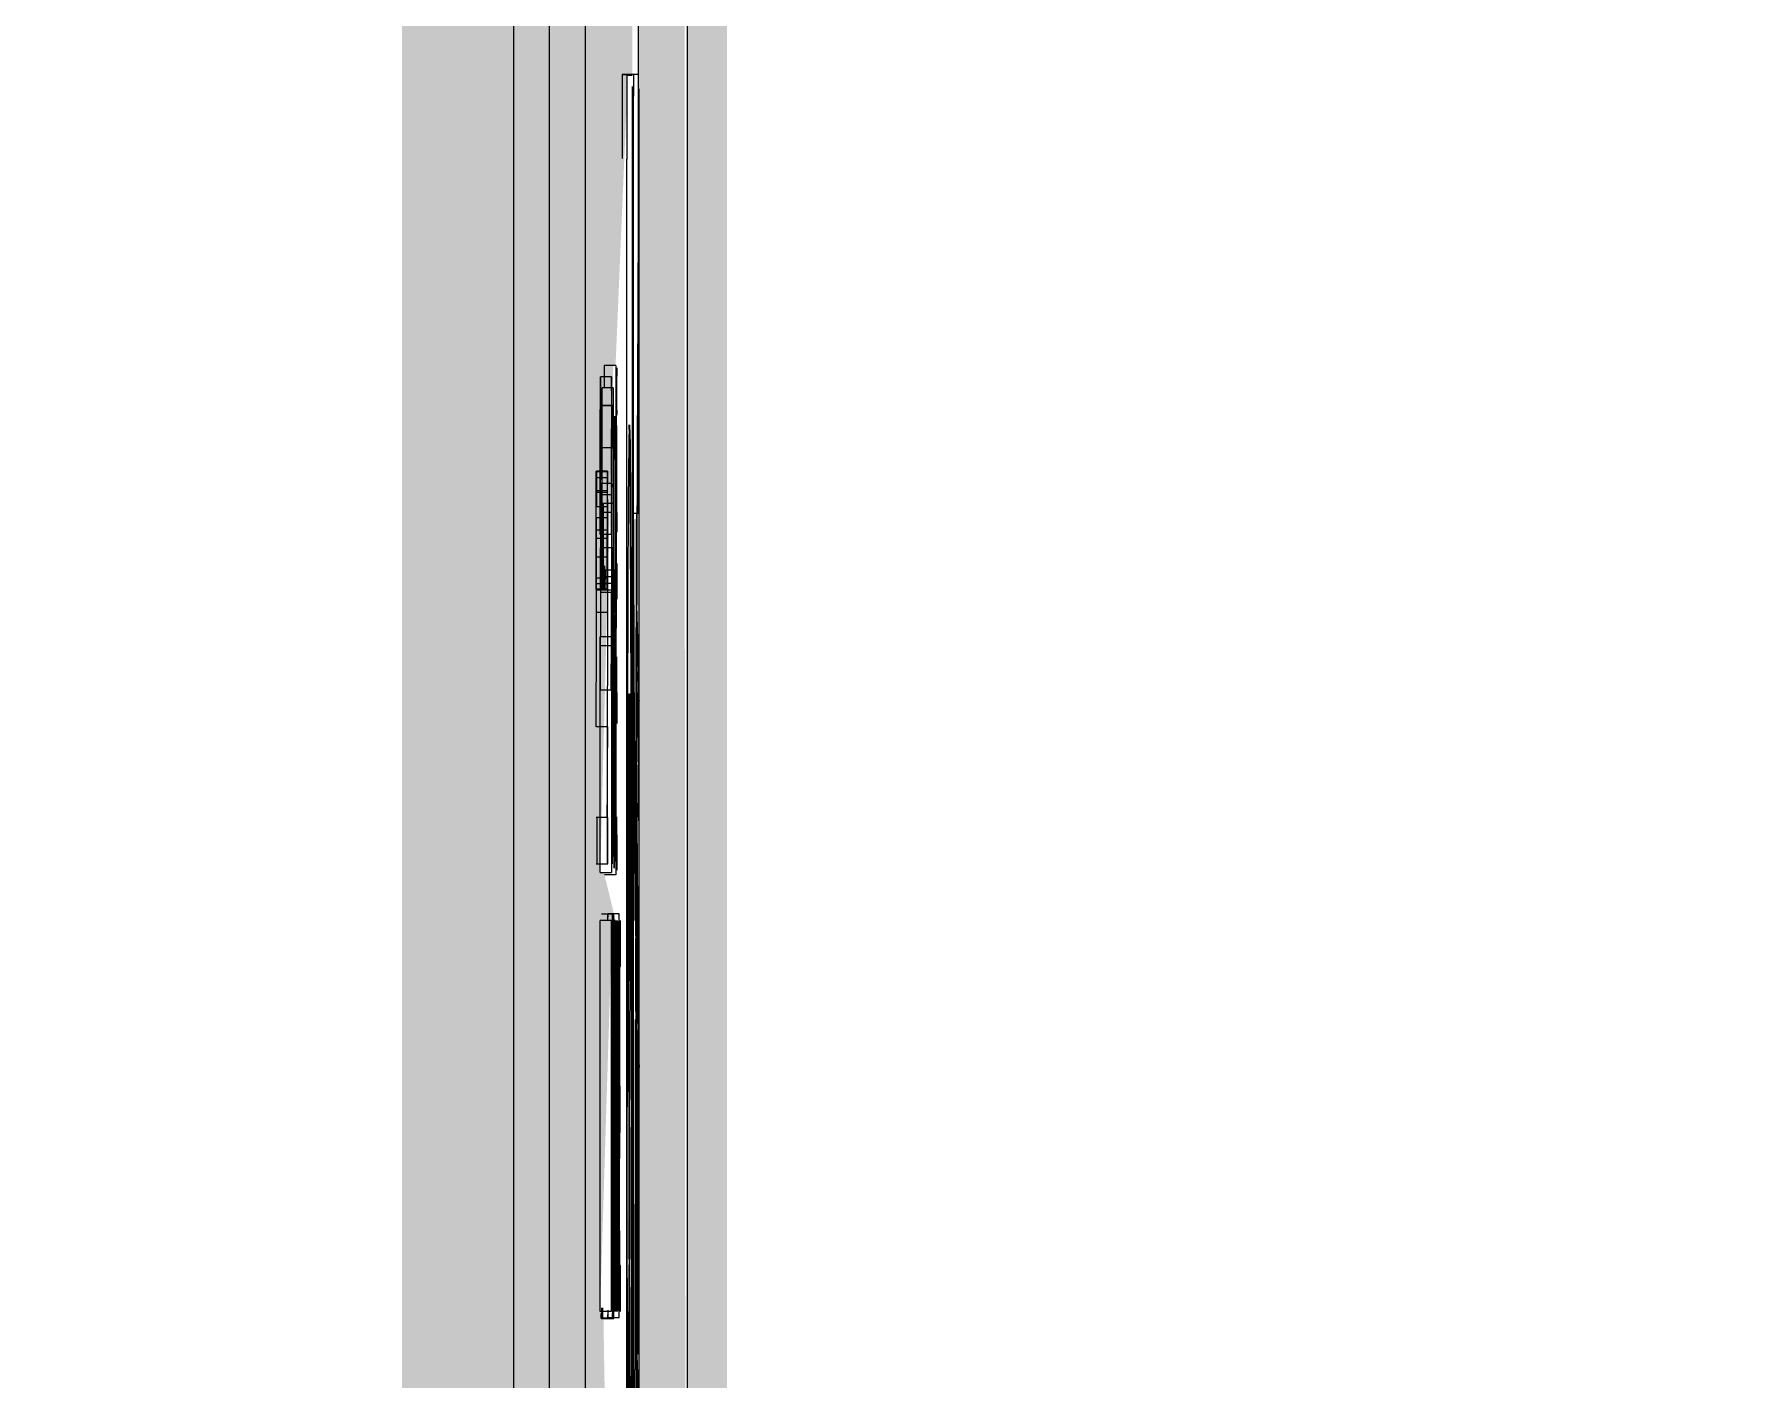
# Model space of a CAD drawing. Header units: millimetres. Extents: x 50357 to 985146, y 723188 to 1803594.
# Drawn here: x 863060.1 to 863213.1, y 732562.3 to 732682.6 of the extents above; entities that cross this region are included whole.
import ezdxf

# ---------------------------------------------------------------- set-up
doc = ezdxf.new("R2010")
doc.units = ezdxf.units.MM
doc.header["$LTSCALE"] = 3
doc.header["$MEASUREMENT"] = 0
doc.layers.add('A-GENM', color=7, linetype='Continuous', lineweight=13, true_color=0x6e6e6e)
doc.layers.add('I-WALL', color=7, linetype='Continuous', lineweight=25, true_color=0x6e6e6e)
doc.layers.add('Hatch (HOR not under LTC submission)', color=252, linetype='Continuous', lineweight=35)

# ---------------------------------------------------------------- blocks, each defined once
blk = doc.blocks.new('Airport-Express4 - Airport-Express-5245674-SEC D_2')
at = {"layer": 'A-GENM'}
for points in [[(-689426.75, 8450.8), (-689426.69, 8450.8), (-689426.68, 8458.83)], [(-689426.65, 8434.21), (-689426.52, 8434.21), (-689426.73, 8439.65)], [(-689426.9, 8414.36), (-689426.86, 8414.36), (-689426.93, 8431.2)]]:
    blk.add_hatch(color=256, dxfattribs=at).paths.add_polyline_path(points, flags=0)
for p, q in [((-689427.01, 8490.04), (-689428.01, 8490.04)), ((-689428.01, 8490.04), (-689427.53, 8490.04)), ((-689426.53, 8490.04), (-689427.01, 8490.04)), ((-689427.03, 8482.52), (-689427.03, 8297.51)), ((-689426.51, 8450.8), (-689426.51, 8482.58)), ((-689427, 8450.8), (-689426.75, 8450.8)), ((-689426.69, 8450.8), (-689426.51, 8450.8)), ((-689426.52, 8450.8), (-689426.52, 8434.21)), ((-689426.51, 8434.12), (-689426.51, 8434.03)), ((-689426.51, 8423.6), (-689426.51, 8434.03)), ((-689426.52, 8423.6), (-689426.52, 8401.75)), ((-689426.52, 8401.75), (-689426.51, 8401.23)), ((-689426.51, 8375.57), (-689426.51, 8401.23)), ((-689426.52, 8375.57), (-689426.52, 8348.02))]:
    blk.add_line(p, q, dxfattribs=at)
for centre, major_axis, start_param, end_param in [((-689428.01, 8482.54), (0, 7.5), 0, 1.573992), ((-689427.01, 8482.54), (0, 7.5), 0, 1.573992), ((-689426.12, 8137.79), (0, 384.02), 0.417919, 0.617927), ((-689426.53, 8482.54), (0, 7.5), 4.717666, 5.690129), ((-689426.12, 8137.79), (0, 384.02), 0.548821, 0.579427), ((-689426.12, 8137.79), (0, 384.02), 0.614552, 0.663281), ((-689428.14, 7759.39), (0, 820.16), 5.637333, 5.715256), ((-689426.13, 8138.41), (0, 393.81), 0.654682, 0.794403), ((-689426.12, 8137.79), (0, 384.02), 0.65113, 0.666396), ((-689427.09, 6862.78), (0, 1586.73), 6.143404, 6.194286), ((-689426.12, 8137.79), (0, 384.02), 0.6642, 0.731009), ((-689427.18, 7325.38), (0, 1127.28), 6.054416, 6.131077), ((-689426.12, 8137.79), (0, 384.02), 0.698272, 0.732296), ((-689427.31, 7622.07), (0, 837), 5.909265, 6.027859), ((-689426.12, 8137.79), (0, 384.02), 0.731763, 0.770875), ((-689427.57, 7633.82), (0, 846.16), 5.779349, 5.915297), ((-689426.12, 8137.79), (0, 384.02), 0.759618, 0.773516), ((-689427.77, 7687.49), (0, 818.81), 5.729327, 5.809759), ((-689426.12, 8137.79), (0, 384.02), 0.772948, 0.79678), ((-689427.9, 7701.83), (0, 825.38), 5.577284, 5.749763), ((-689426.12, 8137.79), (0, 384.02), 0.799388, 1.154144), ((-689428.19, 7724.77), (0, 859.41), 5.433833, 5.626628), ((-689426.12, 8137.79), (0, 384.02), 0.825005, 0.937769), ((-689427.77, 7687.49), (0, 818.81), 5.648896, 5.707194)]:
    blk.add_ellipse(centre, major_axis=major_axis, ratio=0.002593, start_param=start_param, end_param=end_param, dxfattribs=at)
blk = doc.blocks.new('MTR4 - MTR-5245745-SEC D_2')
at = {"layer": 'A-GENM'}
for points in [[(-689427.57, 8419.87), (-689427.45, 8419.87), (-689427.59, 8419.87)], [(-689427.58, 8408.98), (-689427.37, 8408.98), (-689427.59, 8419.87)], [(-689427.57, 8402.3), (-689427.33, 8402.3), (-689427.58, 8402.3)], [(-689427.57, 8384.09), (-689427.37, 8384.09), (-689427.57, 8390.04)]]:
    blk.add_hatch(color=256, dxfattribs=at).paths.add_polyline_path(points, flags=0)
for p, q in [((-689427.12, 8489.96), (-689427.6, 8489.96)), ((-689427.62, 8482.46), (-689427.62, 8297.46)), ((-689427.1, 8297.46), (-689427.1, 8482.46)), ((-689427.41, 8431.62), (-689427.41, 8434.63)), ((-689427.41, 8434.63), (-689427.37, 8434.63)), ((-689427.37, 8434.63), (-689427.37, 8408.98)), ((-689427.49, 8431.62), (-689427.46, 8431.62)), ((-689427.33, 8431.62), (-689427.29, 8431.62)), ((-689427.41, 8408.98), (-689427.41, 8419.87)), ((-689427.41, 8384.09), (-689427.41, 8395.87)), ((-689427.37, 8395.87), (-689427.37, 8384.09))]:
    blk.add_line(p, q, dxfattribs=at)
at = {"layer": 'A-GENM', "flags": 128}
for points in [[(-689427.39, 8458.71), (-689427.44, 8456.99), (-689427.48, 8451.91), (-689427.52, 8443.73), (-689427.55, 8432.85), (-689427.58, 8419.83), (-689427.59, 8405.32), (-689427.6, 8390.04)], [(-689427.57, 8390.04), (-689427.56, 8405.32), (-689427.55, 8419.83), (-689427.52, 8432.85), (-689427.49, 8443.73), (-689427.45, 8451.91), (-689427.41, 8456.99), (-689427.36, 8458.71)], [(-689427.19, 8390.04), (-689427.19, 8405.32), (-689427.21, 8419.83), (-689427.23, 8432.85), (-689427.26, 8443.73), (-689427.3, 8451.91), (-689427.35, 8456.99), (-689427.39, 8458.71)], [(-689427.36, 8458.71), (-689427.32, 8456.99), (-689427.28, 8451.91), (-689427.24, 8443.73), (-689427.2, 8432.85), (-689427.18, 8419.83), (-689427.16, 8405.32), (-689427.16, 8390.04)], [(-689427.6, 8390.04), (-689427.59, 8374.76), (-689427.58, 8360.25), (-689427.55, 8347.23), (-689427.52, 8336.36), (-689427.48, 8328.17), (-689427.44, 8323.1), (-689427.39, 8321.37)], [(-689427.36, 8321.37), (-689427.41, 8323.1), (-689427.45, 8328.17), (-689427.49, 8336.36), (-689427.52, 8347.23), (-689427.55, 8360.25), (-689427.56, 8374.76), (-689427.57, 8390.04)], [(-689427.39, 8321.37), (-689427.35, 8323.1), (-689427.3, 8328.17), (-689427.26, 8336.36), (-689427.23, 8347.23), (-689427.21, 8360.25), (-689427.19, 8374.76), (-689427.19, 8390.04)], [(-689427.16, 8390.04), (-689427.16, 8374.76), (-689427.18, 8360.25), (-689427.2, 8347.23), (-689427.24, 8336.36), (-689427.28, 8328.17), (-689427.32, 8323.1), (-689427.36, 8321.37)]]:
    blk.add_lwpolyline(points, dxfattribs=at)
at = {"layer": 'A-GENM'}
for centre, major_axis, start_param, end_param in [((-689427.6, 8482.46), (0, 7.5), 0, 1.570796), ((-689427.12, 8482.46), (0, 7.5), 4.712389, 5.759587), ((-689427.4, 8433.83), (0, 38.43), 1.628187, 2.984673), ((-689427.39, 8433.04), (0, 24.93), 1.627674, 2.876764), ((-689427.39, 8433.74), (0, 38.34), 3.297534, 4.657063), ((-689427.39, 8433.12), (0, 25.01), 3.405912, 4.403183), ((-689427.39, 8346.05), (0, 38.53), 0.158987, 1.512685), ((-689427.39, 8346.14), (0, 38.44), 4.768437, 6.125173)]:
    blk.add_ellipse(centre, major_axis=major_axis, ratio=0.002593, start_param=start_param, end_param=end_param, dxfattribs=at)
blk = doc.blocks.new('Lift Signage3 - Lift Signage-5246037-SEC D_2')
at = {"layer": 'A-GENM'}
for points in [[(-689428.98, 8424.23), (-689428.92, 8424.23), (-689428.98, 8439.74)], [(-689428.69, 8440.53), (-689428.55, 8440.53), (-689428.92, 8440.53)], [(-689428.54, 8423.64), (-689428.5, 8423.64), (-689428.54, 8431.98)], [(-689428.92, 8418.46), (-689428.59, 8418.46), (-689428.98, 8418.46)], [(-689428.7, 8379.38), (-689428.65, 8379.38), (-689428.7, 8400.06)], [(-689428.28, 8379.38), (-689428.25, 8379.38), (-689428.44, 8379.38)]]:
    blk.add_hatch(color=256, dxfattribs=at).paths.add_polyline_path(points, flags=0)
for p, q in [((-689429.59, 8462.01), (-689429.59, 8464)), ((-689428.59, 8464), (-689429.59, 8464)), ((-689428.59, 8464), (-689428.59, 8454.65)), ((-689428.5, 8461.22), (-689428.5, 8463.8)), ((-689429.97, 8463.01), (-689429.96, 8460.42)), ((-689428.97, 8463.01), (-689429.97, 8463.01)), ((-689428.96, 8460.42), (-689428.97, 8463.01)), ((-689429.82, 8451.67), (-689429.82, 8462.01)), ((-689428.82, 8462.01), (-689429.82, 8462.01)), ((-689428.82, 8462.01), (-689428.82, 8451.67)), ((-689428.96, 8460.42), (-689429.96, 8460.42)), ((-689429.95, 8456.64), (-689429.95, 8460.42)), ((-689429.95, 8460.42), (-689428.95, 8460.42)), ((-689429.89, 8460.42), (-689429.89, 8456.64)), ((-689428.95, 8460.42), (-689428.95, 8456.64)), ((-689428.89, 8460.42), (-689428.95, 8460.42)), ((-689428.89, 8456.64), (-689428.89, 8460.42)), ((-689428.62, 8459.43), (-689428.73, 8459.43)), ((-689428.73, 8459.43), (-689428.73, 8455.65)), ((-689428.62, 8455.65), (-689428.62, 8459.43)), ((-689428.52, 8459.03), (-689428.5, 8460.03)), ((-689428.54, 8458.63), (-689428.54, 8455.85)), ((-689428.53, 8455.85), (-689428.52, 8459.03)), ((-689428.95, 8456.64), (-689429.95, 8456.64)), ((-689428.95, 8456.64), (-689428.89, 8456.64)), ((-689430.34, 8453.95), (-689430.34, 8454.51)), ((-689429.34, 8454.51), (-689430.34, 8454.51)), ((-689429.33, 8454.56), (-689430.33, 8454.56)), ((-689429.34, 8454.51), (-689429.34, 8453.95)), ((-689428.73, 8455.65), (-689428.69, 8455.65)), ((-689428.69, 8455.65), (-689428.69, 8445.7)), ((-689428.59, 8454.65), (-689428.6, 8454.65)), ((-689428.6, 8454.65), (-689428.6, 8450.87)), ((-689428.57, 8450.87), (-689428.57, 8454.65)), ((-689428.56, 8454.65), (-689428.56, 8452.66)), ((-689428.49, 8455.85), (-689428.53, 8455.85)), ((-689428.49, 8452.66), (-689428.49, 8455.85)), ((-689430.35, 8452.8), (-689430.34, 8453.95)), ((-689429.34, 8453.95), (-689430.34, 8453.95)), ((-689429.96, 8453.46), (-689429.96, 8450.87)), ((-689428.96, 8453.46), (-689429.96, 8453.46)), ((-689429.34, 8453.95), (-689429.35, 8452.8)), ((-689428.96, 8450.87), (-689428.96, 8453.46)), ((-689429.35, 8452.8), (-689430.35, 8452.8)), ((-689430.32, 8452.64), (-689430.31, 8451.37)), ((-689429.32, 8452.64), (-689430.32, 8452.64)), ((-689429.99, 8448.89), (-689430, 8452.47)), ((-689430, 8452.47), (-689429, 8452.47)), ((-689428.82, 8451.67), (-689429.82, 8451.67)), ((-689429.69, 8445.7), (-689429.69, 8451.67)), ((-689429.31, 8451.37), (-689429.32, 8452.64)), ((-689429, 8452.47), (-689428.99, 8448.89)), ((-689428.56, 8452.66), (-689428.54, 8452.66)), ((-689428.54, 8449.09), (-689428.53, 8452.66)), ((-689428.53, 8452.66), (-689428.52, 8452.66)), ((-689428.52, 8452.66), (-689428.51, 8449.09)), ((-689428.51, 8452.66), (-689428.49, 8452.66)), ((-689430.32, 8449.29), (-689430.33, 8450.4)), ((-689429.33, 8450.4), (-689430.33, 8450.4)), ((-689429.31, 8451.37), (-689430.31, 8451.37)), ((-689428.96, 8450.87), (-689429.96, 8450.87)), ((-689429.33, 8450.4), (-689429.32, 8449.29)), ((-689428.6, 8450.87), (-689428.59, 8450.87)), ((-689428.58, 8444.51), (-689428.58, 8450.87)), ((-689428.58, 8450.87), (-689428.57, 8450.87)), ((-689430.32, 8448.54), (-689430.32, 8449.29)), ((-689429.32, 8449.29), (-689430.32, 8449.29)), ((-689430.32, 8446.87), (-689430.32, 8448.54)), ((-689429.32, 8448.54), (-689430.32, 8448.54)), ((-689428.99, 8448.89), (-689429.99, 8448.89)), ((-689429.32, 8449.29), (-689429.32, 8448.54)), ((-689429.32, 8448.54), (-689429.32, 8446.87)), ((-689428.51, 8449.09), (-689428.54, 8449.09)), ((-689430.32, 8444.98), (-689430.32, 8446.87)), ((-689429.32, 8446.87), (-689430.32, 8446.87)), ((-689429.96, 8443.91), (-689429.96, 8447.69)), ((-689428.96, 8447.69), (-689429.96, 8447.69)), ((-689429.88, 8447.69), (-689429.88, 8443.91)), ((-689429.32, 8446.87), (-689429.32, 8444.98)), ((-689428.88, 8447.69), (-689428.96, 8447.69)), ((-689428.96, 8447.69), (-689428.96, 8443.91)), ((-689428.88, 8443.91), (-689428.88, 8447.69)), ((-689429.73, 8443.91), (-689429.73, 8445.7)), ((-689428.73, 8445.7), (-689429.73, 8445.7)), ((-689428.69, 8445.7), (-689429.69, 8445.7)), ((-689429.63, 8445.7), (-689429.63, 8443.91)), ((-689429.58, 8445.7), (-689429.58, 8444.51)), ((-689429.57, 8445.11), (-689429.56, 8446.1)), ((-689429.55, 8445.7), (-689429.56, 8443.91)), ((-689429.55, 8443.91), (-689429.55, 8445.7)), ((-689428.69, 8445.7), (-689428.73, 8445.7)), ((-689428.73, 8445.7), (-689428.73, 8441.93)), ((-689428.63, 8441.93), (-689428.63, 8445.7)), ((-689428.56, 8446.1), (-689428.57, 8445.11)), ((-689428.56, 8442.12), (-689428.55, 8446.08)), ((-689428.55, 8446.08), (-689428.55, 8440.53)), ((-689428.54, 8446.7), (-689428.51, 8446.7)), ((-689428.5, 8446.3), (-689428.49, 8443.12)), ((-689428.49, 8443.12), (-689428.49, 8446.3)), ((-689430.35, 8444.02), (-689430.36, 8444.48)), ((-689429.36, 8444.48), (-689430.36, 8444.48)), ((-689429.35, 8444.02), (-689430.35, 8444.02)), ((-689430.32, 8443.92), (-689430.32, 8444.98)), ((-689429.32, 8444.98), (-689430.32, 8444.98)), ((-689430.32, 8441.93), (-689430.32, 8443.92)), ((-689429.32, 8443.92), (-689430.32, 8443.92)), ((-689428.96, 8443.91), (-689429.96, 8443.91)), ((-689429.92, 8439.74), (-689429.92, 8443.91)), ((-689428.92, 8443.91), (-689429.92, 8443.91)), ((-689428.58, 8444.51), (-689429.58, 8444.51)), ((-689429.57, 8443.91), (-689429.57, 8445.11)), ((-689428.57, 8445.11), (-689429.57, 8445.11)), ((-689429.36, 8444.48), (-689429.35, 8444.02)), ((-689429.32, 8444.98), (-689429.32, 8443.92)), ((-689429.32, 8443.92), (-689429.32, 8441.93)), ((-689428.96, 8443.91), (-689428.92, 8443.91)), ((-689428.92, 8443.91), (-689428.92, 8424.23)), ((-689428.56, 8439.74), (-689428.58, 8444.51)), ((-689428.57, 8445.11), (-689428.56, 8442.12)), ((-689429.97, 8443.72), (-689429.97, 8439.74)), ((-689428.97, 8443.72), (-689429.97, 8443.72)), ((-689428.97, 8439.74), (-689428.97, 8443.72)), ((-689429.32, 8441.93), (-689430.32, 8441.93)), ((-689428.73, 8441.93), (-689428.69, 8441.93)), ((-689428.67, 8441.93), (-689428.63, 8441.93)), ((-689429.98, 8439.74), (-689429.99, 8434.97)), ((-689429.98, 8418.66), (-689429.98, 8439.74)), ((-689428.98, 8439.74), (-689429.98, 8439.74)), ((-689429, 8434.97), (-689428.98, 8439.74)), ((-689428.98, 8439.74), (-689428.98, 8418.66)), ((-689428.58, 8438.35), (-689428.58, 8439.54)), ((-689428.58, 8439.54), (-689428.57, 8435.56)), ((-689428.57, 8438.35), (-689428.56, 8439.74)), ((-689429.99, 8434.97), (-689430, 8438.94)), ((-689429, 8438.94), (-689430, 8438.94)), ((-689429, 8438.94), (-689429, 8434.97)), ((-689428.59, 8438.35), (-689428.59, 8418.46)), ((-689428.49, 8434.77), (-689428.49, 8437.95)), ((-689429, 8434.97), (-689429.99, 8434.97)), ((-689428.5, 8434.77), (-689428.5, 8431.98)), ((-689429.34, 8431.69), (-689430.34, 8431.69)), ((-689428.61, 8432.38), (-689428.6, 8429.2)), ((-689428.87, 8424.23), (-689428.86, 8420.05)), ((-689428.76, 8420.05), (-689428.75, 8425.02)), ((-689428.74, 8424.03), (-689428.73, 8419.06)), ((-689428.62, 8419.65), (-689428.62, 8424.82)), ((-689429.35, 8423.59), (-689430.35, 8423.59)), ((-689430.3, 8423.59), (-689430.3, 8419.45)), ((-689429.3, 8423.59), (-689429.35, 8423.59)), ((-689429.3, 8419.45), (-689429.3, 8423.59)), ((-689428.92, 8423.23), (-689428.93, 8423.23)), ((-689428.93, 8423.23), (-689428.93, 8419.45)), ((-689428.91, 8422.74), (-689428.91, 8423.63)), ((-689428.49, 8422.04), (-689428.49, 8423.64)), ((-689428.51, 8422.04), (-689428.51, 8418.86)), ((-689428.49, 8420.7), (-689428.49, 8422.04)), ((-689430.36, 8419.45), (-689429.36, 8419.45)), ((-689429.36, 8419.45), (-689429.3, 8419.45)), ((-689428.93, 8419.45), (-689428.91, 8419.45)), ((-689429.98, 8418.66), (-689428.98, 8418.66)), ((-689428.59, 8418.46), (-689429.59, 8418.46)), ((-689428.51, 8418.86), (-689428.5, 8418.86)), ((-689428.88, 8414.94), (-689429.88, 8414.94)), ((-689428.79, 8414.94), (-689429.79, 8414.94)), ((-689428.31, 8414.97), (-689429.31, 8414.97)), ((-689430, 8379.38), (-689430, 8414.38)), ((-689429, 8414.38), (-689430, 8414.38)), ((-689429, 8414.38), (-689429, 8379.38)), ((-689428.94, 8410.24), (-689428.94, 8414.38)), ((-689428.66, 8414.38), (-689428.73, 8414.38)), ((-689428.73, 8414.38), (-689428.73, 8410.24)), ((-689428.66, 8410.24), (-689428.66, 8414.38)), ((-689428.65, 8414.38), (-689428.65, 8379.38)), ((-689428.57, 8414.38), (-689428.57, 8379.38)), ((-689428.47, 8414.38), (-689428.47, 8379.38)), ((-689428.25, 8414.38), (-689428.25, 8393.09)), ((-689428.18, 8410.24), (-689428.18, 8414.38)), ((-689428.73, 8410.24), (-689428.7, 8410.24)), ((-689428.7, 8410.24), (-689428.7, 8379.38)), ((-689428.24, 8410.24), (-689428.18, 8410.24)), ((-689428.28, 8403.44), (-689428.27, 8404.59)), ((-689428.95, 8395.28), (-689428.95, 8399.41)), ((-689428.19, 8395.41), (-689428.19, 8399.55)), ((-689428.6, 8397.99), (-689428.6, 8398.63)), ((-689428.6, 8397.52), (-689428.6, 8397.99)), ((-689428.59, 8396.9), (-689428.6, 8397.52)), ((-689428.59, 8396.16), (-689428.59, 8396.9)), ((-689428.27, 8397.23), (-689428.3, 8397.23)), ((-689428.3, 8397.23), (-689428.3, 8393.09)), ((-689428.27, 8393.09), (-689428.27, 8397.23)), ((-689428.3, 8393.09), (-689428.28, 8393.09)), ((-689428.28, 8393.09), (-689428.28, 8386.6)), ((-689428.27, 8384.25), (-689428.27, 8386.6)), ((-689428.25, 8386.6), (-689428.25, 8379.38)), ((-689428.18, 8383.51), (-689428.24, 8383.51)), ((-689428.18, 8379.38), (-689428.18, 8383.51)), ((-689429, 8379.38), (-689430, 8379.38)), ((-689429.88, 8378.76), (-689429.89, 8378.79)), ((-689428.89, 8378.79), (-689429.89, 8378.79)), ((-689429.88, 8378.76), (-689428.88, 8378.76)), ((-689429.78, 8378.76), (-689429.79, 8378.79)), ((-689428.79, 8378.79), (-689429.79, 8378.79)), ((-689429.78, 8378.76), (-689428.78, 8378.76)), ((-689429.3, 8378.85), (-689428.3, 8378.85)), ((-689428.89, 8378.79), (-689428.88, 8378.76)), ((-689428.79, 8378.79), (-689428.78, 8378.76)), ((-689428.5, 8379.38), (-689428.49, 8379.38))]:
    blk.add_line(p, q, dxfattribs=at)
blk.add_ellipse((-689428.92, 8424.23), major_axis=(0, 1), ratio=0.002593, start_param=3.141593, end_param=4.712389, dxfattribs=at)
for points, knots in [([(-689428.5, 8463.8), (-689428.51, 8463.15), (-689428.52, 8462.78), (-689428.53, 8462.42), (-689428.53, 8462.1), (-689428.54, 8461.95), (-689428.54, 8461.9)], [-0.05311008, -0.05311008, -0.05311008, -0.05311008, -0.04284111, -0.03307484, -0.02247822, -0.01770336, -0.01770336, -0.01770336, -0.01770336]), ([(-689430, 8452.47), (-689429.99, 8453.34), (-689429.99, 8454.71), (-689429.99, 8455.4), (-689429.98, 8456.09), (-689429.98, 8457.13), (-689429.98, 8458.04), (-689429.98, 8459.27), (-689429.97, 8460.98), (-689429.97, 8463.01)], [0, 0, 0, 0, 0.00549291, 0.01045042, 0.01439328, 0.01866529, 0.02354612, 0.02922741, 0.03634476, 0.03634476, 0.03634476, 0.03634476]), ([(-689428.97, 8463.01), (-689428.97, 8460.98), (-689428.98, 8459.27), (-689428.98, 8458.04), (-689428.98, 8457.13), (-689428.98, 8456.09), (-689428.99, 8455.4), (-689428.99, 8454.71), (-689428.99, 8453.34), (-689429, 8452.47)], [-0.03634476, -0.03634476, -0.03634476, -0.03634476, -0.02922741, -0.02354612, -0.01866529, -0.01439328, -0.01045042, -0.00549291, 0, 0, 0, 0]), ([(-689428.5, 8459.64), (-689428.5, 8459.64), (-689428.5, 8459.73), (-689428.5, 8460.12), (-689428.5, 8461.22)], [-0.003924164, -0.003924164, -0.003924164, -0.003924164, -0.003223635, 0, 0, 0, 0]), ([(-689429.96, 8460.42), (-689429.96, 8459.46), (-689429.96, 8459.41), (-689429.96, 8458.44), (-689429.97, 8457.24), (-689429.97, 8456.02), (-689429.97, 8454.68), (-689429.98, 8453.15), (-689429.98, 8452.37), (-689429.98, 8451.66), (-689429.98, 8451.01), (-689429.99, 8450.4), (-689429.99, 8449.6), (-689429.99, 8448.89)], [0, 0, 0, 0, 0.0032347, 0.00710409, 0.01201705, 0.01759418, 0.02380956, 0.02950362, 0.03431928, 0.03787332, 0.04128159, 0.04507618, 0.04917579, 0.04917579, 0.04917579, 0.04917579]), ([(-689428.99, 8448.89), (-689428.99, 8449.6), (-689428.99, 8450.4), (-689428.98, 8451.01), (-689428.98, 8451.66), (-689428.98, 8452.37), (-689428.98, 8453.15), (-689428.97, 8454.68), (-689428.97, 8456.02), (-689428.97, 8457.24), (-689428.96, 8458.44), (-689428.96, 8459.41), (-689428.96, 8459.46), (-689428.96, 8460.42)], [-0.04917579, -0.04917579, -0.04917579, -0.04917579, -0.04507618, -0.04128159, -0.03787332, -0.03431928, -0.02950362, -0.02380956, -0.01759418, -0.01201705, -0.00710409, -0.0032347, 0, 0, 0, 0]), ([(-689430.33, 8454.56), (-689430.33, 8454.55), (-689430.33, 8454.48), (-689430.32, 8454.27), (-689430.32, 8453.88), (-689430.32, 8453.35), (-689430.32, 8452.64)], [0.00243235, 0.00243235, 0.00243235, 0.00243235, 0.00524846, 0.01019202, 0.01495875, 0.01945879, 0.01945879, 0.01945879, 0.01945879]), ([(-689429.32, 8452.64), (-689429.32, 8453.35), (-689429.32, 8453.88), (-689429.32, 8454.27), (-689429.33, 8454.48), (-689429.33, 8454.55), (-689429.33, 8454.56)], [-0.01945879, -0.01945879, -0.01945879, -0.01945879, -0.01495875, -0.01019202, -0.00524846, -0.00243235, -0.00243235, -0.00243235, -0.00243235]), ([(-689428.96, 8453.46), (-689428.97, 8451.49), (-689428.97, 8449.49), (-689428.98, 8447.05), (-689428.98, 8445.62), (-689428.98, 8443.91), (-689428.99, 8442.49), (-689428.99, 8441.08), (-689429, 8440.07), (-689429, 8438.94)], [-0.05356246, -0.05356246, -0.05356246, -0.05356246, -0.04480211, -0.03645217, -0.02816428, -0.02089286, -0.01342414, -0.00661435, 0, 0, 0, 0]), ([(-689430.36, 8444.48), (-689430.36, 8446.08), (-689430.36, 8447.55), (-689430.36, 8448.82), (-689430.36, 8450.07), (-689430.36, 8451.12), (-689430.35, 8452), (-689430.35, 8452.29), (-689430.35, 8452.8)], [0, 0, 0, 0, 0.00491013, 0.0096051, 0.01406746, 0.01841159, 0.02172371, 0.02454141, 0.02454141, 0.02454141, 0.02454141]), ([(-689429.82, 8443.88), (-689429.82, 8444.23), (-689429.82, 8445.51), (-689429.82, 8447.59), (-689429.82, 8451.67)], [0.02720219, 0.02720219, 0.02720219, 0.02720219, 0.0311684, 0.04080328, 0.04080328, 0.04080328, 0.04080328]), ([(-689429.35, 8452.8), (-689429.35, 8452.29), (-689429.35, 8452), (-689429.36, 8451.12), (-689429.36, 8450.07), (-689429.36, 8448.82), (-689429.36, 8447.55), (-689429.36, 8446.08), (-689429.36, 8444.48)], [-0.02454141, -0.02454141, -0.02454141, -0.02454141, -0.02172371, -0.01841159, -0.01406746, -0.0096051, -0.00491013, 0, 0, 0, 0]), ([(-689428.82, 8451.67), (-689428.82, 8447.59), (-689428.82, 8444.88), (-689428.82, 8442.97), (-689428.82, 8440.48), (-689428.82, 8438.4), (-689428.83, 8436.18), (-689428.83, 8434.36)], [-0.04080328, -0.04080328, -0.04080328, -0.04080328, -0.0311684, -0.02311562, -0.01565989, -0.00757633, 0, 0, 0, 0]), ([(-689428.75, 8425.02), (-689428.76, 8426), (-689428.76, 8427.02), (-689428.77, 8428.29), (-689428.77, 8429.77), (-689428.78, 8431.27), (-689428.78, 8432.47), (-689428.79, 8434.34), (-689428.79, 8435.6), (-689428.79, 8437.22), (-689428.8, 8439.06), (-689428.8, 8440.76), (-689428.8, 8442.75), (-689428.8, 8444.4), (-689428.8, 8446.17), (-689428.8, 8447.38), (-689428.8, 8449.46), (-689428.81, 8451.48)], [-0.1022715, -0.1022715, -0.1022715, -0.1022715, -0.0946005, -0.0864923, -0.0784798, -0.0710374, -0.0637534, -0.0571597, -0.0504225, -0.0441022, -0.0375029, -0.0307265, -0.0243685, -0.0180853, -0.0127329, -0.0067635, -0.0007341, -0.0007341, -0.0007341, -0.0007341]), ([(-689428.54, 8452.66), (-689428.55, 8451.59), (-689428.55, 8450.87), (-689428.55, 8449.72), (-689428.55, 8448.49), (-689428.56, 8447.36), (-689428.56, 8446.1)], [-0.0224399, -0.0224399, -0.0224399, -0.0224399, -0.0180865, -0.01304433, -0.00689523, 0, 0, 0, 0]), ([(-689429.96, 8450.87), (-689429.95, 8450.04), (-689429.96, 8449.9), (-689429.96, 8448.12), (-689429.96, 8446.49), (-689429.97, 8444.83), (-689429.97, 8443.72)], [0, 0, 0, 0, 0.0042471, 0.00979318, 0.01677969, 0.02292569, 0.02292569, 0.02292569, 0.02292569]), ([(-689429.35, 8423.59), (-689429.35, 8424.39), (-689429.35, 8424.77), (-689429.34, 8425.92), (-689429.34, 8426.61), (-689429.34, 8427.92), (-689429.34, 8429.11), (-689429.33, 8430.9), (-689429.32, 8432.62), (-689429.32, 8433.4), (-689429.32, 8434.16), (-689429.32, 8434.71), (-689429.32, 8435.46), (-689429.31, 8436.72), (-689429.31, 8438.02), (-689429.31, 8439.26), (-689429.31, 8440.01), (-689429.31, 8440.98), (-689429.31, 8441.78), (-689429.31, 8442.5), (-689429.31, 8443.45), (-689429.31, 8443.82), (-689429.3, 8444.74), (-689429.3, 8445.06), (-689429.31, 8446.19), (-689429.31, 8446.25), (-689429.31, 8447.01), (-689429.31, 8447.5), (-689429.31, 8448.27), (-689429.31, 8448.67), (-689429.31, 8449.32), (-689429.31, 8449.77), (-689429.31, 8450.34), (-689429.31, 8450.84), (-689429.31, 8451.37)], [-0.1105261, -0.1105261, -0.1105261, -0.1105261, -0.1072942, -0.1040664, -0.0991866, -0.0939833, -0.086812, -0.0789194, -0.0717697, -0.0664269, -0.0630761, -0.0598109, -0.0559249, -0.0510787, -0.0457583, -0.041345, -0.0375936, -0.034562, -0.0316433, -0.0288473, -0.0265495, -0.0240796, -0.0223193, -0.019724, -0.0180759, -0.0159203, -0.0144699, -0.0121829, -0.0102823, -0.008117, -0.0063096, -0.0041937, -0.0022206, 0, 0, 0, 0]), ([(-689429.35, 8444.02), (-689429.35, 8445.28), (-689429.35, 8446.43), (-689429.35, 8447.48), (-689429.35, 8448.4), (-689429.35, 8449.2), (-689429.34, 8449.87), (-689429.34, 8450.38), (-689429.34, 8450.72), (-689429.34, 8450.98), (-689429.33, 8451.05), (-689429.33, 8450.97), (-689429.33, 8450.77), (-689429.33, 8450.4)], [-0.03940719, -0.03940719, -0.03940719, -0.03940719, -0.03553188, -0.03186339, -0.02835557, -0.02490498, -0.02149582, -0.01812258, -0.01463534, -0.01096726, -0.00719138, -0.00352964, 0, 0, 0, 0]), ([(-689428.59, 8450.87), (-689428.59, 8449.01), (-689428.59, 8445.69), (-689428.59, 8443.02), (-689428.6, 8440.34), (-689428.6, 8438.93), (-689428.6, 8437.16), (-689428.6, 8435.68), (-689428.61, 8434.01), (-689428.61, 8432.38)], [-0.05247589, -0.05247589, -0.05247589, -0.05247589, -0.04361816, -0.03367488, -0.02574819, -0.01870132, -0.01289228, -0.00653363, 0, 0, 0, 0]), ([(-689430.34, 8431.69), (-689430.34, 8433.56), (-689430.33, 8436.23), (-689430.33, 8437.72), (-689430.32, 8439.61), (-689430.32, 8440.92), (-689430.32, 8441.93)], [0, 0, 0, 0, 0.00993035, 0.01943287, 0.0262004, 0.03192424, 0.03192424, 0.03192424, 0.03192424]), ([(-689428.86, 8420.05), (-689428.85, 8421.34), (-689428.85, 8422.64), (-689428.84, 8423.83), (-689428.84, 8425.48), (-689428.83, 8426.4), (-689428.83, 8428.39), (-689428.82, 8430.27), (-689428.82, 8432), (-689428.82, 8434), (-689428.82, 8436.2), (-689428.81, 8439.08), (-689428.81, 8441.73)], [-0.0790533, -0.0790533, -0.0790533, -0.0790533, -0.07079294, -0.06270393, -0.05589268, -0.04832819, -0.04107764, -0.03301825, -0.02547955, -0.01783128, -0.00916216, 0, 0, 0, 0]), ([(-689428.81, 8441.73), (-689428.81, 8439.91), (-689428.81, 8438.59), (-689428.8, 8437.02), (-689428.8, 8434.61), (-689428.8, 8433.33), (-689428.79, 8430.81), (-689428.79, 8428.28), (-689428.78, 8426.44), (-689428.78, 8424.86), (-689428.78, 8423.59), (-689428.77, 8422.13), (-689428.76, 8420.97), (-689428.76, 8420.05)], [-0.08532631, -0.08532631, -0.08532631, -0.08532631, -0.07971968, -0.07329088, -0.06673296, -0.05874757, -0.05015167, -0.04042705, -0.03132451, -0.02352831, -0.01564814, -0.00786247, 0, 0, 0, 0]), ([(-689428.69, 8441.93), (-689428.69, 8440.08), (-689428.69, 8438.57), (-689428.69, 8436.85), (-689428.69, 8435.59), (-689428.69, 8434.77), (-689428.7, 8433.64), (-689428.7, 8432.9), (-689428.7, 8431.92), (-689428.7, 8430.83), (-689428.7, 8430.59), (-689428.71, 8429.18), (-689428.71, 8427.68), (-689428.72, 8426.45), (-689428.73, 8425.3), (-689428.73, 8424.58), (-689428.74, 8424.03)], [-0.07972167, -0.07972167, -0.07972167, -0.07972167, -0.07396058, -0.0687213, -0.06415888, -0.06013459, -0.05658717, -0.05270302, -0.04858923, -0.04520396, -0.04056383, -0.03468384, -0.02607627, -0.0171077, -0.00814109, 0, 0, 0, 0]), ([(-689428.69, 8427.09), (-689428.69, 8428.47), (-689428.69, 8430.13), (-689428.69, 8431.35), (-689428.68, 8433.51), (-689428.68, 8435.55), (-689428.68, 8437.54)], [-0.02687811, -0.02687811, -0.02687811, -0.02687811, -0.02082112, -0.01416563, -0.00743162, 0, 0, 0, 0]), ([(-689428.68, 8437.54), (-689428.68, 8435.91), (-689428.67, 8434.58), (-689428.67, 8433), (-689428.67, 8431.68), (-689428.67, 8430.74), (-689428.67, 8429.71), (-689428.66, 8429.04), (-689428.66, 8428.02), (-689428.66, 8427.05), (-689428.66, 8426.46), (-689428.65, 8425.7), (-689428.65, 8424.92), (-689428.65, 8423.99), (-689428.65, 8423.44), (-689428.64, 8422.42), (-689428.64, 8421.52), (-689428.63, 8420.78), (-689428.63, 8420.49), (-689428.62, 8419.65)], [-0.08196788, -0.08196788, -0.08196788, -0.08196788, -0.07626115, -0.07077528, -0.06566364, -0.06114202, -0.05740772, -0.05342936, -0.0493447, -0.04526551, -0.04142229, -0.03771885, -0.03316901, -0.02876744, -0.02348235, -0.01775823, -0.0111363, -0.0058266, 0, 0, 0, 0]), ([(-689428.83, 8434.36), (-689428.84, 8432.26), (-689428.84, 8430.01), (-689428.85, 8428.24), (-689428.85, 8426.76), (-689428.86, 8425.46), (-689428.87, 8424.43)], [-0.03828905, -0.03828905, -0.03828905, -0.03828905, -0.02838113, -0.01858505, -0.00891436, 0, 0, 0, 0]), ([(-689429.34, 8431.69), (-689429.35, 8430), (-689429.35, 8429.16), (-689429.35, 8428.32), (-689429.36, 8427.1), (-689429.36, 8425.96), (-689429.36, 8424.98), (-689429.36, 8424.45), (-689429.36, 8423.59), (-689429.36, 8422.4), (-689429.36, 8421.42), (-689429.36, 8420.77), (-689429.36, 8420.24), (-689429.36, 8419.45)], [-0.0404704, -0.0404704, -0.0404704, -0.0404704, -0.03503439, -0.0305763, -0.02589488, -0.02121602, -0.0176618, -0.014622, -0.01146426, -0.00785646, -0.00459381, -0.00216836, 0, 0, 0, 0]), ([(-689428.73, 8419.06), (-689428.73, 8419.46), (-689428.73, 8419.91), (-689428.72, 8420.49), (-689428.72, 8420.91), (-689428.71, 8421.89), (-689428.71, 8423.1), (-689428.71, 8423.39), (-689428.7, 8424.6), (-689428.7, 8425.64), (-689428.69, 8427.09)], [-0.04569542, -0.04569542, -0.04569542, -0.04569542, -0.04082328, -0.03604988, -0.03030124, -0.02360116, -0.0175998, -0.01180427, -0.0067901, 0, 0, 0, 0]), ([(-689428.91, 8419.45), (-689428.91, 8419.51), (-689428.91, 8419.7), (-689428.91, 8420.04), (-689428.91, 8420.47), (-689428.91, 8421.12), (-689428.91, 8421.82), (-689428.91, 8422.74)], [-0.01184331, -0.01184331, -0.01184331, -0.01184331, -0.00943041, -0.00723139, -0.00497939, -0.00266611, 0, 0, 0, 0]), ([(-689428.5, 8418.86), (-689428.5, 8418.98), (-689428.49, 8419.2), (-689428.49, 8419.51), (-689428.49, 8419.92), (-689428.49, 8420.53), (-689428.49, 8420.7)], [-0.007182076, -0.007182076, -0.007182076, -0.007182076, -0.005064737, -0.003350734, -0.00150327, 0, 0, 0, 0]), ([(-689429.32, 8414.35), (-689429.32, 8414.45), (-689429.31, 8414.68), (-689429.31, 8414.97), (-689429.31, 8414.97), (-689429.3, 8414.97), (-689429.3, 8414.79), (-689429.3, 8414.67), (-689429.3, 8414.66)], [0.21537511, 0.21537511, 0.21537511, 0.21537511, 0.219118, 0.22520205, 0.23146319, 0.23702522, 0.24289914, 0.24346752, 0.24346752, 0.24346752, 0.24346752]), ([(-689428.88, 8378.76), (-689428.87, 8379.2), (-689428.87, 8379.96), (-689428.86, 8380.93), (-689428.86, 8382.58), (-689428.85, 8384.42), (-689428.85, 8385.82), (-689428.85, 8387.85), (-689428.84, 8390.9), (-689428.84, 8393.73), (-689428.84, 8396.21), (-689428.84, 8397.56), (-689428.84, 8400.56), (-689428.84, 8402.23), (-689428.85, 8404.62), (-689428.85, 8407.35), (-689428.85, 8409.29), (-689428.86, 8411.48), (-689428.87, 8413.32), (-689428.87, 8414.3), (-689428.88, 8414.97), (-689428.89, 8414.97), (-689428.9, 8414.34), (-689428.9, 8413.73), (-689428.91, 8412.17), (-689428.92, 8410.36), (-689428.92, 8409.31), (-689428.92, 8405.47), (-689428.93, 8402.3), (-689428.93, 8398.24), (-689428.93, 8395.72), (-689428.93, 8394.77), (-689428.93, 8391.4), (-689428.92, 8388.66), (-689428.92, 8386.63), (-689428.92, 8385.27), (-689428.92, 8384.03), (-689428.91, 8383.07), (-689428.91, 8382.23), (-689428.91, 8381.27), (-689428.91, 8380.63), (-689428.9, 8380), (-689428.9, 8379.43), (-689428.89, 8379.13), (-689428.89, 8378.9), (-689428.89, 8378.79)], [-0.3449997, -0.3449997, -0.3449997, -0.3449997, -0.3363574, -0.3279689, -0.3194714, -0.3116077, -0.3043402, -0.2963289, -0.2870506, -0.2776056, -0.2702651, -0.2627791, -0.2561203, -0.2482334, -0.240343, -0.2317548, -0.2224801, -0.2128024, -0.2025975, -0.1922451, -0.1819645, -0.1708333, -0.1612841, -0.1517309, -0.1430019, -0.1346087, -0.125033, -0.1149203, -0.1019388, -0.0910128, -0.082732, -0.0751884, -0.0672688, -0.0578231, -0.0504073, -0.0443961, -0.0394688, -0.0348413, -0.0300964, -0.0254364, -0.0205616, -0.0156198, -0.0104944, -0.0053856, 0, 0, 0, 0]), ([(-689428.78, 8378.76), (-689428.78, 8379.2), (-689428.77, 8379.96), (-689428.76, 8380.93), (-689428.76, 8382.58), (-689428.75, 8384.42), (-689428.75, 8385.82), (-689428.75, 8387.85), (-689428.74, 8390.9), (-689428.74, 8393.73), (-689428.74, 8396.21), (-689428.74, 8397.56), (-689428.74, 8400.56), (-689428.74, 8402.23), (-689428.75, 8404.62), (-689428.75, 8407.35), (-689428.75, 8409.29), (-689428.76, 8411.48), (-689428.77, 8413.32), (-689428.77, 8414.3), (-689428.78, 8414.97), (-689428.79, 8414.97), (-689428.8, 8414.34), (-689428.8, 8413.73), (-689428.81, 8412.17), (-689428.82, 8410.36), (-689428.82, 8409.31), (-689428.83, 8405.47), (-689428.83, 8402.3), (-689428.83, 8398.24), (-689428.83, 8395.72), (-689428.83, 8394.77), (-689428.83, 8391.4), (-689428.83, 8388.66), (-689428.82, 8386.63), (-689428.82, 8385.27), (-689428.82, 8384.03), (-689428.82, 8383.07), (-689428.81, 8382.23), (-689428.81, 8381.27), (-689428.81, 8380.63), (-689428.8, 8380), (-689428.8, 8379.43), (-689428.8, 8379.13), (-689428.79, 8378.9), (-689428.79, 8378.79)], [-0.3449997, -0.3449997, -0.3449997, -0.3449997, -0.3363574, -0.3279689, -0.3194714, -0.3116077, -0.3043402, -0.2963289, -0.2870506, -0.2776056, -0.2702651, -0.2627791, -0.2561203, -0.2482334, -0.240343, -0.2317548, -0.2224801, -0.2128024, -0.2025975, -0.1922451, -0.1819645, -0.1708333, -0.1612841, -0.1517309, -0.1430019, -0.1346087, -0.125033, -0.1149203, -0.1019388, -0.0910128, -0.082732, -0.0751884, -0.0672688, -0.0578231, -0.0504073, -0.0443961, -0.0394688, -0.0348413, -0.0300964, -0.0254364, -0.0205616, -0.0156198, -0.0104944, -0.0053856, 0, 0, 0, 0]), ([(-689428.27, 8404.59), (-689428.27, 8406.14), (-689428.27, 8407.81), (-689428.27, 8409.57), (-689428.28, 8410.86), (-689428.28, 8411.7), (-689428.28, 8413.03), (-689428.29, 8413.86), (-689428.29, 8414.1), (-689428.29, 8414.41), (-689428.3, 8414.74), (-689428.3, 8414.97), (-689428.31, 8414.97), (-689428.31, 8414.97), (-689428.32, 8414.63), (-689428.32, 8414.21), (-689428.33, 8413.49), (-689428.33, 8413.32), (-689428.33, 8412.87), (-689428.33, 8412), (-689428.34, 8410.77), (-689428.34, 8410.16), (-689428.34, 8409.15), (-689428.34, 8407.68), (-689428.34, 8406.27), (-689428.35, 8404.42), (-689428.35, 8402.14), (-689428.35, 8400.51), (-689428.35, 8398.53), (-689428.35, 8396.92), (-689428.35, 8394.81), (-689428.35, 8393), (-689428.35, 8391.58), (-689428.35, 8389.48), (-689428.35, 8388.22), (-689428.34, 8386.9), (-689428.34, 8385.88), (-689428.34, 8384.35), (-689428.34, 8382.99), (-689428.33, 8381.94), (-689428.33, 8380.73), (-689428.32, 8380.2), (-689428.32, 8379.47), (-689428.31, 8379.11), (-689428.31, 8378.85), (-689428.3, 8378.85), (-689428.3, 8378.85), (-689428.29, 8379.13), (-689428.29, 8379.6), (-689428.29, 8379.81), (-689428.28, 8380.15), (-689428.28, 8380.84), (-689428.28, 8380.93), (-689428.28, 8381.88), (-689428.27, 8382.91), (-689428.27, 8384.25)], [-0.2902882, -0.2902882, -0.2902882, -0.2902882, -0.284391, -0.2784055, -0.2731378, -0.2673951, -0.2613398, -0.2555791, -0.2514251, -0.2473757, -0.2428991, -0.2370252, -0.2314632, -0.2252021, -0.219118, -0.2125746, -0.2076339, -0.2037299, -0.2002467, -0.1951439, -0.1902832, -0.1857502, -0.1814027, -0.1762437, -0.1703205, -0.1637633, -0.1571324, -0.1505249, -0.1447626, -0.1385016, -0.1324384, -0.1265477, -0.1205498, -0.1150715, -0.1095681, -0.1051987, -0.1001497, -0.0946149, -0.0884911, -0.0818868, -0.0759984, -0.0694101, -0.0635354, -0.056705, -0.0505434, -0.0444078, -0.0383986, -0.0321565, -0.0270704, -0.0230053, -0.0191301, -0.0157944, -0.0113783, -0.0068281, 0, 0, 0, 0]), ([(-689428.6, 8398.63), (-689428.59, 8399.06), (-689428.59, 8399.41), (-689428.59, 8400.34), (-689428.59, 8401.17), (-689428.59, 8402.24), (-689428.59, 8403.25), (-689428.59, 8404.33), (-689428.59, 8405.46), (-689428.59, 8406.66), (-689428.59, 8407.8), (-689428.59, 8408.93), (-689428.59, 8410.04), (-689428.59, 8410.99), (-689428.59, 8411.77), (-689428.6, 8412.48), (-689428.6, 8413.05), (-689428.6, 8413.53), (-689428.6, 8413.89), (-689428.61, 8414.17), (-689428.61, 8414.26), (-689428.61, 8414.29), (-689428.61, 8414.3)], [-0.07490117, -0.07490117, -0.07490117, -0.07490117, -0.07210286, -0.06894816, -0.06508089, -0.06147287, -0.05777095, -0.05414366, -0.05037295, -0.04655017, -0.04263414, -0.03866073, -0.0346576, -0.03083531, -0.02713815, -0.02352649, -0.01976992, -0.01592722, -0.01168641, -0.00741119, -0.00357753, -0.00312088, -0.00312088, -0.00312088, -0.00312088]), ([(-689428.38, 8412.11), (-689428.38, 8412.88), (-689428.39, 8413.5), (-689428.39, 8413.97), (-689428.4, 8414.19), (-689428.4, 8414.28), (-689428.4, 8414.29)], [-0.02520138, -0.02520138, -0.02520138, -0.02520138, -0.01978834, -0.01341139, -0.00641227, -0.00525029, -0.00525029, -0.00525029, -0.00525029]), ([(-689428.4, 8379.52), (-689428.4, 8379.59), (-689428.39, 8379.8), (-689428.39, 8380.16), (-689428.39, 8380.75), (-689428.38, 8381.41), (-689428.38, 8382.06), (-689428.37, 8383.81), (-689428.37, 8385.3), (-689428.37, 8387.7), (-689428.37, 8389.22), (-689428.37, 8391.06), (-689428.36, 8393.14), (-689428.36, 8395.09), (-689428.36, 8397.52), (-689428.36, 8399.25), (-689428.36, 8400.76), (-689428.37, 8402.61), (-689428.37, 8404.36), (-689428.37, 8405.92), (-689428.37, 8407.41), (-689428.37, 8408.77), (-689428.37, 8409.99), (-689428.38, 8411.05), (-689428.38, 8412.11)], [-0.1307914, -0.1307914, -0.1307914, -0.1307914, -0.1259606, -0.1198464, -0.1144691, -0.1096265, -0.1040487, -0.0978042, -0.0899897, -0.0831227, -0.076289, -0.0701158, -0.063562, -0.0564468, -0.0497401, -0.0435279, -0.0379094, -0.0322225, -0.0263712, -0.0207793, -0.0153953, -0.0101983, -0.0051647, 0, 0, 0, 0]), ([(-689428.91, 8407.35), (-689428.9, 8408.85), (-689428.9, 8409.84), (-689428.89, 8410.6), (-689428.89, 8410.95), (-689428.89, 8410.98), (-689428.88, 8410.98)], [-0.15231065, -0.15231065, -0.15231065, -0.15231065, -0.14514797, -0.13772816, -0.13019975, -0.12809643, -0.12809643, -0.12809643, -0.12809643]), ([(-689428.81, 8407.35), (-689428.8, 8408.85), (-689428.8, 8409.84), (-689428.79, 8410.6), (-689428.79, 8410.95), (-689428.79, 8410.98), (-689428.79, 8410.98)], [-0.15231065, -0.15231065, -0.15231065, -0.15231065, -0.14514797, -0.13772816, -0.13019975, -0.12809643, -0.12809643, -0.12809643, -0.12809643]), ([(-689428.28, 8386.6), (-689428.28, 8385.61), (-689428.28, 8384.93), (-689428.29, 8384.34), (-689428.29, 8383.88), (-689428.3, 8383.39), (-689428.3, 8383.07), (-689428.3, 8382.99), (-689428.31, 8383.1), (-689428.31, 8383.26), (-689428.32, 8383.8), (-689428.32, 8384.1), (-689428.32, 8385.1), (-689428.33, 8386.06), (-689428.33, 8386.87), (-689428.33, 8388.23), (-689428.33, 8389.26), (-689428.34, 8390.59), (-689428.34, 8391.99), (-689428.34, 8392.78), (-689428.34, 8395.04), (-689428.34, 8397.01), (-689428.34, 8398.4), (-689428.34, 8399.88), (-689428.34, 8400.9), (-689428.34, 8402.03), (-689428.34, 8403.4), (-689428.33, 8404.62), (-689428.33, 8405.89), (-689428.33, 8406.23), (-689428.33, 8407.17), (-689428.33, 8407.96), (-689428.33, 8408.69), (-689428.32, 8408.95), (-689428.32, 8409.58), (-689428.32, 8410.08), (-689428.32, 8410.38), (-689428.31, 8410.67), (-689428.31, 8410.81), (-689428.31, 8410.94), (-689428.3, 8411.02), (-689428.3, 8410.94), (-689428.3, 8410.63), (-689428.29, 8410.06), (-689428.29, 8409.23), (-689428.29, 8408.53), (-689428.28, 8407.3), (-689428.28, 8405.74), (-689428.28, 8403.44)], [-0.2101952, -0.2101952, -0.2101952, -0.2101952, -0.2053183, -0.2007731, -0.1958433, -0.1904045, -0.1847052, -0.1790939, -0.173931, -0.1684728, -0.163889, -0.1585753, -0.1535484, -0.1482167, -0.1433489, -0.1389344, -0.1341991, -0.1297229, -0.1256631, -0.1206814, -0.1151507, -0.1089818, -0.1036839, -0.0994029, -0.0953782, -0.0914053, -0.0871117, -0.0825051, -0.0790195, -0.0756665, -0.0727642, -0.0690386, -0.0661436, -0.0630518, -0.0599765, -0.0564481, -0.0529027, -0.0497662, -0.0464221, -0.0426173, -0.037908, -0.0324378, -0.0269145, -0.0213483, -0.0163592, -0.0114685, -0.0064011, 0, 0, 0, 0]), ([(-689428.92, 8396.37), (-689428.92, 8399.47), (-689428.91, 8402.6), (-689428.91, 8404.71), (-689428.91, 8407.35)], [-0.01876925, -0.01876925, -0.01876925, -0.01876925, -0.00944545, 0, 0, 0, 0]), ([(-689428.82, 8396.37), (-689428.82, 8399.47), (-689428.82, 8402.6), (-689428.81, 8404.71), (-689428.81, 8407.35)], [-0.01876925, -0.01876925, -0.01876925, -0.01876925, -0.00944545, 0, 0, 0, 0]), ([(-689428.89, 8382.77), (-689428.89, 8382.95), (-689428.9, 8383.57), (-689428.9, 8384.49), (-689428.91, 8385.73), (-689428.91, 8386.82), (-689428.91, 8387.98), (-689428.91, 8389.64), (-689428.91, 8391.74), (-689428.92, 8394.02), (-689428.92, 8396.37)], [-0.05194954, -0.05194954, -0.05194954, -0.05194954, -0.04467988, -0.03756612, -0.03137992, -0.02602721, -0.02070199, -0.01461743, -0.00754292, 0, 0, 0, 0]), ([(-689428.79, 8382.77), (-689428.79, 8382.95), (-689428.8, 8383.57), (-689428.8, 8384.49), (-689428.81, 8385.73), (-689428.81, 8386.82), (-689428.81, 8387.98), (-689428.81, 8389.64), (-689428.82, 8391.74), (-689428.82, 8394.02), (-689428.82, 8396.37)], [-0.05194954, -0.05194954, -0.05194954, -0.05194954, -0.04467988, -0.03756612, -0.03137992, -0.02602721, -0.02070199, -0.01461743, -0.00754292, 0, 0, 0, 0]), ([(-689428.61, 8379.49), (-689428.61, 8379.52), (-689428.61, 8379.59), (-689428.6, 8379.77), (-689428.6, 8380.13), (-689428.6, 8380.78), (-689428.59, 8381.48), (-689428.59, 8382.3), (-689428.59, 8382.98), (-689428.59, 8383.9), (-689428.58, 8384.95), (-689428.58, 8386.07), (-689428.58, 8387.4), (-689428.58, 8388.36), (-689428.58, 8389.62), (-689428.58, 8390.86), (-689428.58, 8392.15), (-689428.58, 8393.31), (-689428.59, 8394.33), (-689428.59, 8395.27), (-689428.59, 8396.16)], [-0.07348351, -0.07348351, -0.07348351, -0.07348351, -0.071411, -0.06678109, -0.06134211, -0.05617892, -0.05120992, -0.04726552, -0.04357573, -0.03998401, -0.03610897, -0.03198125, -0.02809486, -0.02415731, -0.02034904, -0.01616696, -0.01202643, -0.00796594, -0.00399655, 0, 0, 0, 0]), ([(-689428.61, 8395.43), (-689428.61, 8395.42), (-689428.61, 8395.33), (-689428.61, 8395.2), (-689428.6, 8394.94), (-689428.6, 8394.55), (-689428.6, 8393.9), (-689428.6, 8393.19), (-689428.6, 8392.47), (-689428.6, 8391.38), (-689428.59, 8390.52), (-689428.59, 8389.53), (-689428.59, 8388.67), (-689428.6, 8387.52), (-689428.6, 8387.46), (-689428.6, 8386.59), (-689428.6, 8385.8)], [-0.04159303, -0.04159303, -0.04159303, -0.04159303, -0.04062856, -0.03639474, -0.03308019, -0.0297479, -0.02639687, -0.02309969, -0.01977338, -0.01656038, -0.01323604, -0.01023724, -0.00691157, -0.00458035, -0.00214038, 0, 0, 0, 0]), ([(-689428.49, 8379.38), (-689428.49, 8383.6), (-689428.5, 8386.24), (-689428.5, 8389.14), (-689428.51, 8391.54), (-689428.51, 8392.31), (-689428.51, 8393.52), (-689428.52, 8394.58), (-689428.52, 8395.3)], [-0.04809699, -0.04809699, -0.04809699, -0.04809699, -0.03541106, -0.02497328, -0.01680426, -0.01053598, -0.00546632, 0, 0, 0, 0]), ([(-689428.53, 8393.44), (-689428.53, 8393.42), (-689428.53, 8393.16), (-689428.52, 8392.66), (-689428.52, 8391.5), (-689428.52, 8389.65), (-689428.51, 8387.89), (-689428.51, 8383.42), (-689428.5, 8379.38)], [-0.03992357, -0.03992357, -0.03992357, -0.03992357, -0.03962824, -0.03566624, -0.03049614, -0.02396325, -0.01337807, 0, 0, 0, 0]), ([(-689428.6, 8385.8), (-689428.6, 8385.17), (-689428.6, 8384.61), (-689428.6, 8384.23), (-689428.6, 8383.98), (-689428.61, 8383.81), (-689428.61, 8383.65)], [-0.01454064, -0.01454064, -0.01454064, -0.01454064, -0.01165805, -0.0087055, -0.00558533, -0.00121172, -0.00121172, -0.00121172, -0.00121172]), ([(-689429.29, 8379.52), (-689429.29, 8379.42), (-689429.29, 8379.11), (-689429.3, 8378.85), (-689429.3, 8378.85), (-689429.31, 8378.85), (-689429.31, 8379), (-689429.31, 8379.09)], [0.02809241, 0.02809241, 0.02809241, 0.02809241, 0.03215646, 0.0383986, 0.04440778, 0.05054341, 0.05618481, 0.05618481, 0.05618481, 0.05618481]), ([(-689429.89, 8378.79), (-689429.89, 8378.9), (-689429.89, 8379.05), (-689429.89, 8379.19), (-689429.9, 8379.22)], [0, 0, 0, 0, 0.005385585, 0.006899995, 0.006899995, 0.006899995, 0.006899995]), ([(-689429.79, 8378.79), (-689429.79, 8378.9), (-689429.79, 8379.05), (-689429.8, 8379.19), (-689429.8, 8379.22)], [0, 0, 0, 0, 0.005385585, 0.006899995, 0.006899995, 0.006899995, 0.006899995])]:
    blk.add_open_spline(points, degree=3, knots=knots, dxfattribs=at)
for points in [[(-689428.5, 8460.03), (-689428.5, 8459.77), (-689428.5, 8459.66), (-689428.5, 8459.64)], [(-689430.34, 8454.51), (-689430.34, 8454.54), (-689430.33, 8454.56), (-689430.33, 8454.56)], [(-689429.33, 8454.56), (-689429.33, 8454.56), (-689429.34, 8454.54), (-689429.34, 8454.51)], [(-689429.59, 8443.88), (-689429.59, 8444.34), (-689429.59, 8444.78), (-689429.59, 8445.33)], [(-689429.87, 8379.72), (-689429.87, 8379.43), (-689429.88, 8379.11), (-689429.88, 8378.76)], [(-689429.77, 8379.72), (-689429.77, 8379.43), (-689429.78, 8379.11), (-689429.78, 8378.76)]]:
    blk.add_open_spline(points, degree=3, dxfattribs=at)

msp = doc.modelspace()

# ---------------------------------------------------------------- hatches: boundary and pattern name
at = {"layer": 'Hatch (HOR not under LTC submission)'}
h = msp.add_hatch(dxfattribs=at)
h.set_pattern_fill('ANSI38', color=256, scale=4000)
h.paths.add_polyline_path([(853871.7666, 751128.0064), (853871.7666, 735638.9831), (853656.482, 735638.9831), (853656.482, 728688.9831), (867744.0584, 728688.9831), (867748.3434, 751128.0064)])
at = {"layer": 'I-WALL', "lineweight": 5}
for points in [[(863093.0285, 732203.9831), (863103.0284, 732203.9831), (863103.0284, 735338.9831), (863093.0285, 735338.9831), (863093.0285, 732236.4132)], [(863103.0284, 732203.9831), (863106.2173, 732203.9831), (863106.2173, 735338.9831), (863103.0284, 735338.9831), (863103.0284, 732236.4132)], [(863122.1002, 732203.9831), (863122.1002, 735338.9831), (863118.5784, 735338.9831), (863118.667, 733572.4831), (863120.5633, 733572.4831), (863120.5633, 733456.1717), (863118.667, 733456.1717), (863118.5784, 732203.9831)], [(863106.2173, 731088.9831), (863109.4157, 731088.9831), (863109.4157, 733338.9831), (863106.2173, 733338.9831), (863106.2173, 731090.6646)]]:
    msp.add_hatch(color=256, dxfattribs=at).paths.add_polyline_path(points, flags=0)
h = msp.add_hatch(color=256, dxfattribs=at)
h.paths.add_polyline_path([(863114.1937, 732203.9831), (863118.5523, 732203.9831), (863117.9145, 733439.4831), (863116.9341, 733439.4831), (863116.9341, 733338.9831), (863114.1937, 733338.9831), (863114.1937, 732228.9831)], flags=0)
h.paths.add_polyline_path([(863116.9341, 733589.4831), (863118.5523, 733589.4831), (863118.5523, 735338.9831), (863116.9341, 735338.9831), (863116.9341, 733646.9309)], flags=0)
at = {"layer": 'I-WALL'}
h = msp.add_hatch(color=256, dxfattribs=at)
h.paths.add_polyline_path([(863114.1937, 731088.9831), (863113.3277, 731854.4831), (863111.6816, 731854.4831), (863112.4991, 732154.4831), (863113.9408, 732154.4831), (863112.8947, 732237.3105), (863112.1357, 732237.3105), (863111.1316, 732269.0582), (863110.8501, 732269.0582), (863111.9292, 732304.0582), (863112.1357, 732304.0582), (863111.0137, 732418.0955), (863110.7481, 732418.0955), (863111.9343, 732453.0955), (863112.2483, 732453.0955), (863111.4186, 732457.1815), (863110.4186, 732457.1815), (863111.1947, 732501.528), (863112.1353, 732501.528), (863111.0454, 732568.3623), (863110.7482, 732568.3623), (863111.8343, 732603.3623), (863112.1353, 732603.3623), (863111.0993, 732607.6421), (863110.7704, 732607.6421), (863111.9323, 732652.9831), (863112.1353, 732652.9831), (863113.2347, 732678.9404), (863113.6256, 732678.9404), (863114.1937, 732882.9005), (863114.1937, 733338.9831), (863109.4157, 733338.9831), (863109.4157, 731088.9831)], flags=0)
h.paths.add_polyline_path([(863113.9408, 732044.4831), (863114.1937, 732044.4831), (863113.9408, 732060.0985)], flags=0)
h.paths.add_polyline_path([(863111.3495, 732310.5256), (863110.9292, 732310.5256), (863111.4207, 732310.5256)], flags=0)
h.paths.add_polyline_path([(863114.1075, 732391.474), (863113.6256, 732478.9404), (863113.1459, 732478.9404), (863114.0751, 732391.474)], flags=0)
h.paths.add_polyline_path([(863111.9323, 732627.3296), (863112.1353, 732627.3296), (863111.8343, 732627.3296)], flags=0)
h.paths.add_polyline_path([(863112.0638, 732635.0596), (863112.1353, 732635.0596), (863112.0638, 732643.6365)], flags=0)
h.paths.add_polyline_path([(863114.1041, 732639.779), (863114.1937, 732639.7791), (863114.0994, 732639.7791)], flags=0)
h.paths.add_polyline_path([(863111.4093, 732839.703), (863110.0482, 732839.703), (863110.0482, 733233.8961), (863111.4093, 733233.8961), (863111.4093, 732882.9005)], flags=0)
h.paths.add_polyline_path([(863113.5741, 732839.8365), (863112.213, 732839.8365), (863112.213, 733233.9831), (863113.5741, 733233.9831), (863113.5741, 732882.9005)], flags=0)

# ---------------------------------------------------------------- linework, layer by layer
for p, q in [((863103.0284, 731088.9831), (863103.0284, 735338.9831)), ((863114.1937, 732639.779), (863114.1937, 735338.9831)), ((863118.5523, 733439.4831), (863118.5523, 731088.9831)), ((863106.2173, 731088.9831), (863106.2173, 733338.9831)), ((863109.4157, 733338.9831), (863109.4157, 731088.9831)), ((863114.1937, 732612.5876), (863114.1937, 732623.1978)), ((863114.1937, 732564.549), (863114.1937, 732590.7353))]:
    msp.add_line(p, q, dxfattribs=at)

# ---------------------------------------------------------------- block references
at = {"layer": 'A-GENM'}
for name in ['Airport-Express4 - Airport-Express-5245674-SEC D_2', 'MTR4 - MTR-5245745-SEC D_2', 'Lift Signage3 - Lift Signage-5246037-SEC D_2']:
    msp.add_blockref(name, (1552540.7499, 724188.9831), dxfattribs=at)

doc.saveas('drawing.dxf')
